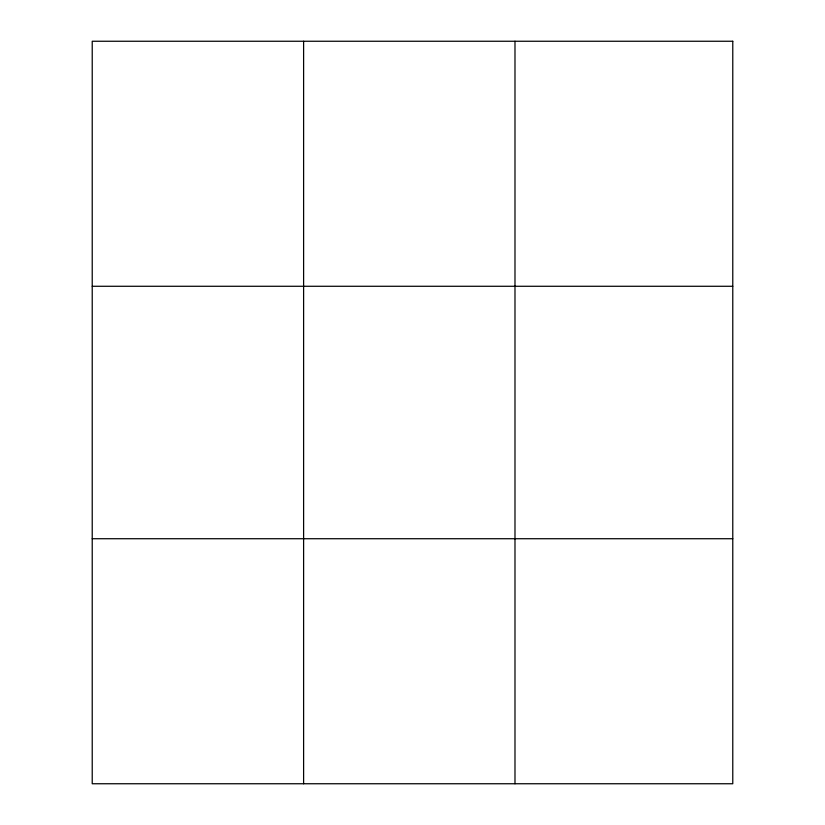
<?xml version="1.0" encoding="UTF-8"?>
<svg xmlns="http://www.w3.org/2000/svg" width="825" height="825" viewBox="0 0 825 825"><rect width="100%" height="100%" fill="white"/><g stroke="black" fill="none" stroke-linecap="round" stroke-linejoin="round"><path stroke-width="1.24" d="M303.61 41.25L303.61 783.75M514.986 41.25L514.986 783.75M92.225 286.275L732.775 286.275M92.225 538.725L732.775 538.725M732.775 41.25L732.775 783.75L92.225 783.75L92.225 41.25L732.775 41.25"/></g></svg>
